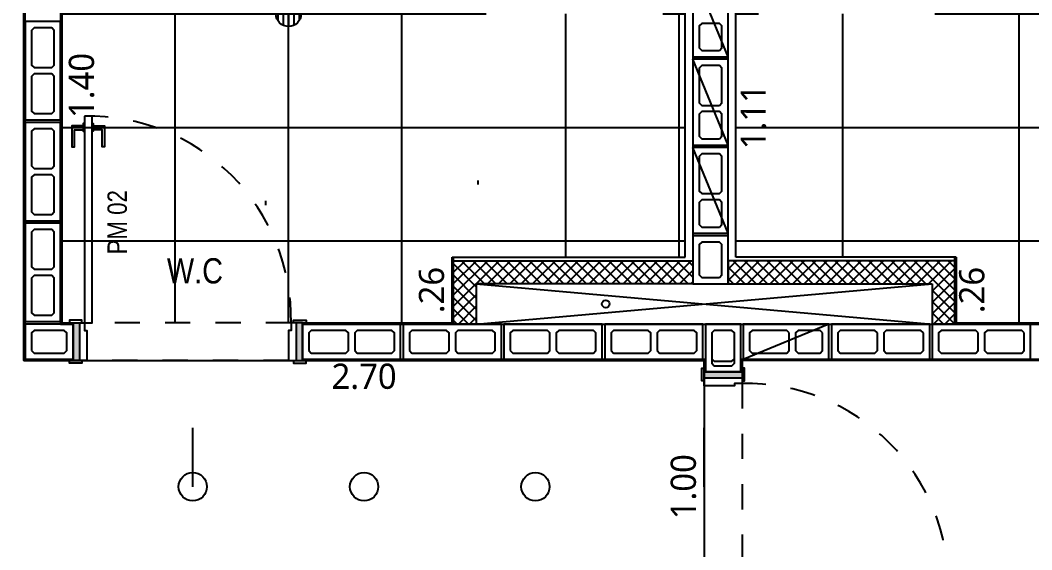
# Model space of a CAD drawing. Header units: metres. Extents: x 3.4 to 18.5, y -11.2 to 1.8.
# Drawn here: x 10.76 to 14.775, y -6.575 to -4.475 of the extents above; entities that cross this region are included whole.
import ezdxf

# ---------------------------------------------------------------- set-up
doc = ezdxf.new("R2010")
doc.units = ezdxf.units.M
doc.linetypes.add('HIDDEN', pattern=[0.375, 0.25, -0.125])
for name, color, linetype in [('00 - ARQ-STA - FOLHA', 5, 'Continuous'), ('ARQ-STA - COTA_DE_NÍVEL_(PLANTA-CORTE)', 4, 'Continuous'), ('ARQ-STA - COTAS_ALVENARIA', 1, 'Continuous'), ('ARQ-STA - PISOS_APARTAMENTOS - BANHEIROS', 8, 'Continuous'), ('ARQ-STA - PORTAS', 4, 'Continuous'), ('ARQ-STA - PORTAS_NOMENCLATURA', 4, 'Continuous'), ('ARQ-STA - REVESTIMENTOS', 4, 'Continuous'), ('ARQ-STA - SHAFTS_E_ENCHIMENTOS', 1, 'Continuous'), ('ARQ-STA - SHAFTS_E_ENCHIMENTOS_NOMENCLATURA', 1, 'Continuous'), ('ARQ-STA - TEXTOS', 2, 'Continuous'), ('ESTRUTURA - ARQ-STA - ALVENARIA_ESTRUTURAL', 5, 'Continuous'), ('ESTRUTURA - ARQ-STA - BLOCOS_ESTRUTURAIS', 250, 'Continuous'), ('ESTRUTURA - ARQ-STA - DRYWALL', 1, 'Continuous'), ('F2_LAZOS_ALVENARIA', 7, 'Continuous'), ('HIDRÁULICA - ARQ-STA - HIDRÁULICA', 150, 'Continuous')]:
    doc.layers.add(name, color=color, linetype=linetype)
doc.styles.add('COTAS', font='segoeuil.ttf')
doc.styles.add('PADRÃO', font='ARIALN.TTF')

# ---------------------------------------------------------------- blocks, each defined once
blk = doc.blocks.new('_HIDRÁULICA - RALO_PISO')
at = {"layer": 'HIDRÁULICA - ARQ-STA - HIDRÁULICA'}
for p, q in [((-0.0214, 0.0452), (-0.0214, -0.0452)), ((0, 0.05), (0, -0.05)), ((0.0214, 0.0452), (0.0214, -0.0452)), ((-0.0427, 0.026), (-0.0427, -0.026)), ((0.0427, 0.026), (0.0427, -0.026))]:
    blk.add_line(p, q, dxfattribs=at)
blk.add_circle((0, 0), 0.05, dxfattribs=at)

msp = doc.modelspace()

# ---------------------------------------------------------------- hatches: boundary and pattern name
at = {"layer": 'ARQ-STA - PISOS_APARTAMENTOS - BANHEIROS'}
h = msp.add_hatch(dxfattribs=at)
h.set_pattern_fill('_USER', color=256, scale=0.45, double=1, pattern_type=0)
h.set_pattern_definition([(0, (11.8249, -4.45003), (0, 0.45), []), (90, (11.8249, -4.45003), (-0.45, 3e-17), [])])
h.paths.add_polyline_path([(12.4799, -4.275), (10.9249, -4.275), (10.9249, -5.675), (12.4799, -5.675)])
h = msp.add_hatch(dxfattribs=at)
h.set_pattern_fill('_USER', color=256, scale=0.45, double=1, pattern_type=0)
h.set_pattern_definition([(0, (15.1749, -4.45003), (0, 0.45), []), (90, (15.1749, -4.45003), (-0.45, 3e-17), [])])
h.paths.add_polyline_path([(14.4749, -4.275), (16.5249, -4.275), (16.5249, -5.675), (14.4749, -5.675)])
h = msp.add_hatch(dxfattribs=at)
h.set_pattern_fill('_USER', color=256, scale=0.45, double=1, pattern_type=0)
h.set_pattern_definition([(0, (12.4749, -4.45003), (0, 0.45), []), (90, (12.4749, -4.45003), (-0.45, 3e-17), [])])
h.paths.add_polyline_path([(13.3999, -5.415), (12.4799, -5.415), (12.4799, -4.3), (13.3999, -4.3)])
h.paths.add_polyline_path([(13.3099, -4.45), (13.3099, -4.4), (12.6099, -4.4), (12.6099, -4.45)], flags=16)
h = msp.add_hatch(dxfattribs=at)
h.set_pattern_fill('_USER', color=256, scale=0.45, double=1, pattern_type=0)
h.set_pattern_definition([(0, (14.47483, -4.45003), (0, 0.45), []), (90, (14.47483, -4.45003), (-0.45, 3e-17), [])])
h.paths.add_polyline_path([(14.4749, -5.415), (13.5999, -5.415), (13.5999, -4.3), (14.4749, -4.3)])
h.paths.add_polyline_path([(13.6899, -4.45), (13.6899, -4.4), (14.3899, -4.4), (14.3899, -4.45)], flags=16)
at = {"layer": 'ARQ-STA - PORTAS'}
h = msp.add_hatch(color=23, dxfattribs=at)
h.dxf.hatch_style = 1
h.paths.add_polyline_path([(11.8549, -5.825), (11.8549, -5.675), (11.8799, -5.675), (11.8799, -5.825)])
h.paths.add_polyline_path([(10.9699, -5.675), (10.9949, -5.675), (10.9949, -5.825), (10.9699, -5.825)])
h = msp.add_hatch(color=23, dxfattribs=at)
h.dxf.hatch_style = 1
h.paths.add_polyline_path([(13.4749, -5.895), (13.6249, -5.895), (13.6249, -5.87), (13.4749, -5.87)])
h.paths.add_polyline_path([(13.6249, -6.78), (13.6249, -6.755), (13.4749, -6.755), (13.4749, -6.78)])

# ---------------------------------------------------------------- linework, layer by layer
at = {"layer": '00 - ARQ-STA - FOLHA', "color": 6}
for p, q in [((11.4448, -6.325), (11.4448, -6.0919)), ((13.4748, -6.325), (13.4748, -6.0919))]:
    msp.add_line(p, q, dxfattribs=at)
at = {"layer": '00 - ARQ-STA - FOLHA', "color": 251, "true_color": 0x636466}
msp.add_lwpolyline([(5.0749, -2.125), (5.4249, -2.125), (5.4249, -1.775), (8.9749, -1.775), (8.9749, -1.925), (10.7749, -1.925), (10.7748, -5.825), (13.4748, -5.825), (13.4748, -6.825), (7.0248, -6.825), (7.0248, -3.625), (5.0749, -3.625), (5.0749, -2.125)], dxfattribs=at)
at = {"layer": '00 - ARQ-STA - FOLHA', "color": 32, "true_color": 0xcd6928}
for centre in [(11.4448, -6.325), (12.1248, -6.325), (12.8048, -6.325)]:
    msp.add_circle(centre, 0.0562, dxfattribs=at)
at = {"layer": 'ARQ-STA - COTA_DE_NÍVEL_(PLANTA-CORTE)', "color": 4}
for p, q in [((12.5773, -5.1269), (12.5773, -5.1102)), ((11.7348, -5.2081), (11.7348, -5.1913))]:
    msp.add_line(p, q, dxfattribs=at)
at = {"layer": 'ARQ-STA - PORTAS', "color": 1}
msp.add_lwpolyline([(11.0149, -4.855), (11.0149, -5.675), (11.0449, -5.675), (11.0449, -4.855)], close=True, dxfattribs=at)
at = {"layer": 'ARQ-STA - PORTAS'}
for points in [[(11.0099, -4.894), (10.9649, -4.894), (10.9649, -4.977), (10.9749, -4.977), (10.9749, -4.91), (11.0099, -4.91)], [(11.0149, -4.885), (11.0099, -4.885), (11.0099, -4.915), (11.0149, -4.915)], [(11.0449, -4.885), (11.0499, -4.885), (11.0499, -4.915), (11.0449, -4.915)], [(11.0499, -4.894), (11.0949, -4.894), (11.0949, -4.977), (11.0849, -4.977), (11.0849, -4.91), (11.0499, -4.91)]]:
    msp.add_lwpolyline(points, dxfattribs=at)
at = {"layer": 'ARQ-STA - PORTAS', "color": 2}
for points in [[(11.0049, -5.675), (11.0049, -5.665), (10.9549, -5.665), (10.9549, -5.675)], [(11.8449, -5.675), (11.8449, -5.665), (11.8949, -5.665), (11.8949, -5.675)], [(11.0049, -5.825), (11.0049, -5.835), (10.9549, -5.835), (10.9549, -5.825)], [(11.8449, -5.825), (11.8449, -5.835), (11.8949, -5.835), (11.8949, -5.825)], [(13.4749, -5.905), (13.4649, -5.905), (13.4649, -5.855), (13.4749, -5.855)], [(13.6249, -5.905), (13.6349, -5.905), (13.6349, -5.855), (13.6249, -5.855)]]:
    msp.add_lwpolyline(points, dxfattribs=at)
at = {"layer": 'ARQ-STA - PORTAS', "color": 4}
for points in [[(10.9699, -5.675), (10.9949, -5.675), (10.9949, -5.825), (10.9699, -5.825)], [(11.8799, -5.675), (11.8549, -5.675), (11.8549, -5.825), (11.8799, -5.825)], [(13.6249, -5.87), (13.6249, -5.895), (13.4749, -5.895), (13.4749, -5.87)]]:
    msp.add_lwpolyline(points, close=True, dxfattribs=at)
at = {"layer": 'ARQ-STA - PORTAS', "color": 1}
for points in [[(10.9949, -5.675), (11.0149, -5.675), (11.0149, -5.705), (11.0249, -5.705), (11.0249, -5.825), (10.9949, -5.825)], [(11.8549, -5.675), (11.8349, -5.675), (11.8349, -5.705), (11.8249, -5.705), (11.8249, -5.825), (11.8549, -5.825)], [(13.6249, -5.895), (13.6249, -5.915), (13.5949, -5.915), (13.5949, -5.925), (13.4749, -5.925), (13.4749, -5.895)]]:
    msp.add_lwpolyline(points, dxfattribs=at)
at = {"layer": 'ARQ-STA - PORTAS', "color": 250, "linetype": 'HIDDEN', "ltscale": 0.25}
for points in [[(11.8349, -5.675), (11.0449, -5.675)], [(11.8249, -5.825), (11.0249, -5.825)], [(13.4749, -5.925), (13.4749, -6.725)], [(13.6249, -5.915), (13.6249, -6.705)]]:
    msp.add_lwpolyline(points, dxfattribs=at)
for centre in [(11.0299, -5.66), (13.6399, -6.72)]:
    msp.add_arc(centre, 0.8051, 358.9325, 91.0675, dxfattribs=at)
at = {"layer": 'ARQ-STA - REVESTIMENTOS'}
for p, q in [((10.7748, -5.825), (10.7748, -3.915)), ((10.9248, -4.275), (10.9248, -5.675)), ((13.3998, -5.415), (13.3998, -4.3)), ((13.5998, -5.415), (13.5998, -4.3)), ((12.4748, -5.675), (12.4748, -5.415)), ((12.4748, -5.415), (13.3998, -5.415)), ((12.4798, -5.43), (12.4798, -5.415)), ((14.4748, -5.415), (13.5998, -5.415)), ((14.4698, -5.43), (14.4698, -5.415)), ((14.4748, -5.415), (14.4748, -5.675)), ((10.9248, -5.675), (10.9698, -5.675)), ((10.9698, -5.675), (10.9698, -5.68)), ((11.8798, -5.68), (11.8798, -5.675)), ((11.8798, -5.675), (12.4748, -5.675)), ((14.4748, -5.675), (15.5698, -5.675)), ((10.9698, -5.82), (10.9698, -5.825)), ((10.9698, -5.825), (10.7748, -5.825)), ((13.4748, -5.825), (11.8798, -5.825)), ((13.4748, -5.87), (13.4748, -5.825)), ((15.5698, -5.825), (13.6248, -5.825)), ((13.6248, -5.825), (13.6248, -5.87)), ((13.6248, -5.87), (13.4748, -5.87))]:
    msp.add_line(p, q, dxfattribs=at)
at = {"layer": 'ARQ-STA - SHAFTS_E_ENCHIMENTOS'}
for p, q in [((12.48, -5.68), (12.48, -5.4298)), ((12.48, -5.4298), (13.4299, -5.4298)), ((13.4299, -5.4298), (13.4299, -5.52)), ((14.47, -5.4298), (13.5699, -5.4298)), ((13.5699, -5.4298), (13.5699, -5.5198)), ((14.47, -5.68), (14.47, -5.4298)), ((13.4299, -5.52), (12.57, -5.5198)), ((12.57, -5.5198), (12.57, -5.68)), ((13.5699, -5.5198), (14.38, -5.5198)), ((14.38, -5.5198), (14.38, -5.68)), ((12.57, -5.68), (12.48, -5.68)), ((14.38, -5.68), (14.47, -5.68))]:
    msp.add_line(p, q, dxfattribs=at)
at = {"layer": 'ARQ-STA - SHAFTS_E_ENCHIMENTOS', "color": 4}
for p, q in [((12.57, -5.68), (14.38, -5.5198)), ((12.57, -5.5198), (14.38, -5.68))]:
    msp.add_line(p, q, dxfattribs=at)
at = {"layer": 'ARQ-STA - SHAFTS_E_ENCHIMENTOS_NOMENCLATURA', "color": 4}
msp.add_circle((13.084, -5.5999), 0.015, dxfattribs=at)
at = {"layer": 'ESTRUTURA - ARQ-STA - ALVENARIA_ESTRUTURAL'}
for p, q in [((10.7799, -5.82), (10.7799, -3.93)), ((10.9199, -4.27), (10.9199, -5.68)), ((13.4299, -4.27), (13.4299, -5.52)), ((13.5699, -5.5198), (13.5699, -4.27)), ((13.4299, -5.52), (13.5699, -5.5198)), ((10.9199, -5.68), (10.9699, -5.68)), ((10.9699, -5.68), (10.9699, -5.82)), ((11.8799, -5.82), (11.8799, -5.68)), ((11.8799, -5.68), (15.5699, -5.68)), ((10.9699, -5.82), (10.7799, -5.82)), ((13.4799, -5.82), (11.8799, -5.82)), ((13.4799, -5.87), (13.4799, -5.82)), ((15.5699, -5.82), (13.6199, -5.82)), ((13.6199, -5.82), (13.6199, -5.87)), ((13.6199, -5.87), (13.4799, -5.87))]:
    msp.add_line(p, q, dxfattribs=at)
at = {"layer": 'ESTRUTURA - ARQ-STA - BLOCOS_ESTRUTURAIS'}
for p, q in [((13.5699, -4.62), (13.4299, -4.28)), ((13.5699, -4.97), (13.4299, -4.63)), ((13.5699, -5.32), (13.4299, -4.98)), ((13.9699, -5.68), (13.6299, -5.82)), ((13.5049, -5.8175), (13.5149, -5.8275)), ((13.5849, -5.8275), (13.5949, -5.8175)), ((13.5149, -5.8275), (13.5849, -5.8275))]:
    msp.add_line(p, q, dxfattribs=at)
for points in [[(13.5699, -4.62), (13.5699, -4.28), (13.4299, -4.28), (13.4299, -4.62), (13.5699, -4.62)], [(10.9199, -4.87), (10.9199, -4.48), (10.7799, -4.48), (10.7799, -4.87), (10.9199, -4.87)], [(13.5349, -4.595), (13.5449, -4.585), (13.5449, -4.4975), (13.5349, -4.4875), (13.4649, -4.4875), (13.4549, -4.4975), (13.4549, -4.585), (13.4649, -4.595), (13.5349, -4.595)], [(10.8849, -4.6625), (10.8949, -4.6525), (10.8949, -4.515), (10.8849, -4.505), (10.8149, -4.505), (10.8049, -4.515), (10.8049, -4.6525), (10.8149, -4.6625), (10.8849, -4.6625)], [(13.5699, -4.97), (13.5699, -4.63), (13.4299, -4.63), (13.4299, -4.97), (13.5699, -4.97)], [(13.5349, -4.8125), (13.5449, -4.8025), (13.5449, -4.665), (13.5349, -4.655), (13.4649, -4.655), (13.4549, -4.665), (13.4549, -4.8025), (13.4649, -4.8125), (13.5349, -4.8125)], [(10.8849, -4.845), (10.8949, -4.835), (10.8949, -4.6975), (10.8849, -4.6875), (10.8149, -4.6875), (10.8049, -4.6975), (10.8049, -4.835), (10.8149, -4.845), (10.8849, -4.845)], [(10.8149, -4.6875), (10.8049, -4.6975), (10.8049, -4.835), (10.8149, -4.845), (10.8849, -4.845), (10.8949, -4.835), (10.8949, -4.6975), (10.8849, -4.6875), (10.8149, -4.6875)], [(13.5349, -4.945), (13.5449, -4.935), (13.5449, -4.8475), (13.5349, -4.8375), (13.4649, -4.8375), (13.4549, -4.8475), (13.4549, -4.935), (13.4649, -4.945), (13.5349, -4.945)], [(10.9199, -5.27), (10.9199, -4.88), (10.7799, -4.88), (10.7799, -5.27), (10.9199, -5.27)], [(10.8849, -5.0625), (10.8949, -5.0525), (10.8949, -4.915), (10.8849, -4.905), (10.8149, -4.905), (10.8049, -4.915), (10.8049, -5.0525), (10.8149, -5.0625), (10.8849, -5.0625)], [(13.5699, -5.32), (13.5699, -4.98), (13.4299, -4.98), (13.4299, -5.32), (13.5699, -5.32)], [(13.5349, -5.1625), (13.5449, -5.1525), (13.5449, -5.015), (13.5349, -5.005), (13.4649, -5.005), (13.4549, -5.015), (13.4549, -5.1525), (13.4649, -5.1625), (13.5349, -5.1625)], [(10.8849, -5.245), (10.8949, -5.235), (10.8949, -5.0975), (10.8849, -5.0875), (10.8149, -5.0875), (10.8049, -5.0975), (10.8049, -5.235), (10.8149, -5.245), (10.8849, -5.245)], [(13.5349, -5.295), (13.5449, -5.285), (13.5449, -5.1975), (13.5349, -5.1875), (13.4649, -5.1875), (13.4549, -5.1975), (13.4549, -5.285), (13.4649, -5.295), (13.5349, -5.295)], [(10.9199, -5.67), (10.9199, -5.28), (10.7799, -5.28), (10.7799, -5.67), (10.9199, -5.67)], [(10.8849, -5.4625), (10.8949, -5.4525), (10.8949, -5.315), (10.8849, -5.305), (10.8149, -5.305), (10.8049, -5.315), (10.8049, -5.4525), (10.8149, -5.4625), (10.8849, -5.4625)], [(10.8149, -5.305), (10.8049, -5.315), (10.8049, -5.4525), (10.8149, -5.4625), (10.8849, -5.4625), (10.8949, -5.4525), (10.8949, -5.315), (10.8849, -5.305), (10.8149, -5.305)], [(13.5699, -5.52), (13.5699, -5.33), (13.4299, -5.33), (13.4299, -5.52), (13.5699, -5.52)], [(13.5349, -5.495), (13.5449, -5.485), (13.5449, -5.365), (13.5349, -5.355), (13.4649, -5.355), (13.4549, -5.365), (13.4549, -5.485), (13.4649, -5.495), (13.5349, -5.495)], [(10.8849, -5.645), (10.8949, -5.635), (10.8949, -5.4975), (10.8849, -5.4875), (10.8149, -5.4875), (10.8049, -5.4975), (10.8049, -5.635), (10.8149, -5.645), (10.8849, -5.645)], [(10.7799, -5.82), (10.9699, -5.82), (10.9699, -5.68), (10.7799, -5.68), (10.7799, -5.82)], [(11.8799, -5.82), (12.2699, -5.82), (12.2699, -5.68), (11.8799, -5.68), (11.8799, -5.82)], [(12.2799, -5.82), (12.6699, -5.82), (12.6699, -5.68), (12.2799, -5.68), (12.2799, -5.82)], [(12.6799, -5.82), (13.0699, -5.82), (13.0699, -5.68), (12.6799, -5.68), (12.6799, -5.82)], [(13.0799, -5.82), (13.4699, -5.82), (13.4699, -5.68), (13.0799, -5.68), (13.0799, -5.82)], [(13.6199, -5.87), (13.6199, -5.68), (13.4799, -5.68), (13.4799, -5.87), (13.6199, -5.87)], [(13.9699, -5.68), (13.6299, -5.68), (13.6299, -5.82), (13.9699, -5.82), (13.9699, -5.68)], [(14.3699, -5.68), (13.9799, -5.68), (13.9799, -5.82), (14.3699, -5.82), (14.3699, -5.68)], [(14.7699, -5.68), (14.3799, -5.68), (14.3799, -5.82), (14.7699, -5.82), (14.7699, -5.68)], [(10.8049, -5.785), (10.8149, -5.795), (10.9349, -5.795), (10.9449, -5.785), (10.9449, -5.715), (10.9349, -5.705), (10.8149, -5.705), (10.8049, -5.715), (10.8049, -5.785)], [(11.9049, -5.785), (11.9149, -5.795), (12.0524, -5.795), (12.0624, -5.785), (12.0624, -5.715), (12.0524, -5.705), (11.9149, -5.705), (11.9049, -5.715), (11.9049, -5.785)], [(12.0874, -5.785), (12.0974, -5.795), (12.2349, -5.795), (12.2449, -5.785), (12.2449, -5.715), (12.2349, -5.705), (12.0974, -5.705), (12.0874, -5.715), (12.0874, -5.785)], [(12.3049, -5.785), (12.3149, -5.795), (12.4524, -5.795), (12.4624, -5.785), (12.4624, -5.715), (12.4524, -5.705), (12.3149, -5.705), (12.3049, -5.715), (12.3049, -5.785)], [(12.4874, -5.785), (12.4974, -5.795), (12.6349, -5.795), (12.6449, -5.785), (12.6449, -5.715), (12.6349, -5.705), (12.4974, -5.705), (12.4874, -5.715), (12.4874, -5.785)], [(12.7049, -5.785), (12.7149, -5.795), (12.8524, -5.795), (12.8624, -5.785), (12.8624, -5.715), (12.8524, -5.705), (12.7149, -5.705), (12.7049, -5.715), (12.7049, -5.785)], [(12.8874, -5.785), (12.8974, -5.795), (13.0349, -5.795), (13.0449, -5.785), (13.0449, -5.715), (13.0349, -5.705), (12.8974, -5.705), (12.8874, -5.715), (12.8874, -5.785)], [(13.1049, -5.785), (13.1149, -5.795), (13.2524, -5.795), (13.2624, -5.785), (13.2624, -5.715), (13.2524, -5.705), (13.1149, -5.705), (13.1049, -5.715), (13.1049, -5.785)], [(13.2874, -5.785), (13.2974, -5.795), (13.4349, -5.795), (13.4449, -5.785), (13.4449, -5.715), (13.4349, -5.705), (13.2974, -5.705), (13.2874, -5.715), (13.2874, -5.785)], [(13.5849, -5.845), (13.5949, -5.835), (13.5949, -5.715), (13.5849, -5.705), (13.5149, -5.705), (13.5049, -5.715), (13.5049, -5.835), (13.5149, -5.845), (13.5849, -5.845)], [(13.8124, -5.715), (13.8024, -5.705), (13.6649, -5.705), (13.6549, -5.715), (13.6549, -5.785), (13.6649, -5.795), (13.8024, -5.795), (13.8124, -5.785), (13.8124, -5.715)], [(13.9449, -5.715), (13.9349, -5.705), (13.8474, -5.705), (13.8374, -5.715), (13.8374, -5.785), (13.8474, -5.795), (13.9349, -5.795), (13.9449, -5.785), (13.9449, -5.715)], [(14.1624, -5.715), (14.1524, -5.705), (14.0149, -5.705), (14.0049, -5.715), (14.0049, -5.785), (14.0149, -5.795), (14.1524, -5.795), (14.1624, -5.785), (14.1624, -5.715)], [(14.3449, -5.715), (14.3349, -5.705), (14.1974, -5.705), (14.1874, -5.715), (14.1874, -5.785), (14.1974, -5.795), (14.3349, -5.795), (14.3449, -5.785), (14.3449, -5.715)], [(14.5624, -5.715), (14.5524, -5.705), (14.4149, -5.705), (14.4049, -5.715), (14.4049, -5.785), (14.4149, -5.795), (14.5524, -5.795), (14.5624, -5.785), (14.5624, -5.715)], [(14.7449, -5.715), (14.7349, -5.705), (14.5974, -5.705), (14.5874, -5.715), (14.5874, -5.785), (14.5974, -5.795), (14.7349, -5.795), (14.7449, -5.785), (14.7449, -5.715)]]:
    msp.add_lwpolyline(points, dxfattribs=at)
at = {"layer": 'ESTRUTURA - ARQ-STA - DRYWALL', "color": 252, "linetype": 'Continuous'}
for p, q in [((12.48, -5.4743), (12.5244, -5.4299)), ((12.48, -5.5192), (12.5693, -5.4299)), ((12.48, -5.5641), (12.6142, -5.4299)), ((12.48, -5.609), (12.6591, -5.4299)), ((12.57, -5.5317), (12.48, -5.4417)), ((12.6031, -5.5199), (12.5131, -5.4299)), ((12.648, -5.5199), (12.558, -5.4299)), ((12.693, -5.5199), (12.603, -5.4299)), ((12.614, -5.5199), (12.704, -5.4299)), ((12.7379, -5.5199), (12.6479, -5.4299)), ((12.6589, -5.5199), (12.7489, -5.4299)), ((12.7828, -5.5199), (12.6928, -5.4299)), ((12.7038, -5.5199), (12.7938, -5.4299)), ((12.8277, -5.5199), (12.7377, -5.4299)), ((12.7487, -5.5199), (12.8387, -5.4299)), ((12.8726, -5.5199), (12.7826, -5.4299)), ((12.7936, -5.5199), (12.8836, -5.4299)), ((12.9175, -5.5199), (12.8275, -5.4299)), ((12.8385, -5.5199), (12.9285, -5.4299)), ((12.9624, -5.5199), (12.8724, -5.4299)), ((12.8834, -5.5199), (12.9734, -5.4299)), ((13.0073, -5.5199), (12.9173, -5.4299)), ((12.9283, -5.5199), (13.0183, -5.4299)), ((13.0522, -5.5199), (12.9622, -5.4299)), ((12.9732, -5.5199), (13.0632, -5.4299)), ((13.0971, -5.5199), (13.0071, -5.4299)), ((13.0181, -5.5199), (13.1081, -5.4299)), ((13.142, -5.5199), (13.052, -5.4299)), ((13.063, -5.5199), (13.153, -5.43)), ((13.1869, -5.52), (13.0969, -5.4299)), ((13.1079, -5.5199), (13.1979, -5.43)), ((13.2318, -5.52), (13.1418, -5.43)), ((13.1528, -5.5199), (13.2428, -5.43)), ((13.2767, -5.52), (13.1867, -5.43)), ((13.1977, -5.52), (13.2877, -5.43)), ((13.3216, -5.52), (13.2316, -5.43)), ((13.2426, -5.52), (13.3326, -5.43)), ((13.3665, -5.52), (13.2765, -5.43)), ((13.2875, -5.52), (13.3775, -5.43)), ((13.4114, -5.52), (13.3214, -5.43)), ((13.3324, -5.52), (13.4223, -5.43)), ((13.4298, -5.4935), (13.3663, -5.43)), ((13.4298, -5.4486), (13.4113, -5.43)), ((13.5698, -5.4621), (13.602, -5.43)), ((13.5698, -5.507), (13.6469, -5.43)), ((13.636, -5.52), (13.5698, -5.4539)), ((13.6809, -5.52), (13.5909, -5.43)), ((13.6018, -5.52), (13.6918, -5.43)), ((13.7258, -5.52), (13.6358, -5.43)), ((13.6467, -5.52), (13.7367, -5.43)), ((13.7707, -5.52), (13.6807, -5.43)), ((13.6916, -5.52), (13.7816, -5.43)), ((13.8156, -5.52), (13.7256, -5.43)), ((13.7365, -5.52), (13.8265, -5.43)), ((13.8605, -5.52), (13.7705, -5.43)), ((13.7814, -5.52), (13.8714, -5.43)), ((13.9054, -5.52), (13.8154, -5.43)), ((13.8263, -5.52), (13.9163, -5.43)), ((13.9503, -5.52), (13.8603, -5.43)), ((13.8712, -5.52), (13.9612, -5.43)), ((13.9952, -5.52), (13.9052, -5.43)), ((13.9161, -5.52), (14.0061, -5.43)), ((14.0401, -5.52), (13.9501, -5.43)), ((13.961, -5.52), (14.051, -5.43)), ((14.085, -5.52), (13.995, -5.43)), ((14.0059, -5.52), (14.0959, -5.43)), ((14.1299, -5.52), (14.0399, -5.43)), ((14.0508, -5.52), (14.1408, -5.43)), ((14.1748, -5.52), (14.0848, -5.43)), ((14.0957, -5.52), (14.1857, -5.43)), ((14.2197, -5.52), (14.1297, -5.43)), ((14.1406, -5.52), (14.2306, -5.43)), ((14.2646, -5.52), (14.1746, -5.43)), ((14.1855, -5.52), (14.2755, -5.43)), ((14.3095, -5.52), (14.2195, -5.43)), ((14.2304, -5.52), (14.3204, -5.43)), ((14.3544, -5.52), (14.2644, -5.43)), ((14.2753, -5.52), (14.3653, -5.43)), ((14.4698, -5.5905), (14.3093, -5.43)), ((14.3202, -5.52), (14.4102, -5.43)), ((14.4698, -5.5456), (14.3542, -5.43)), ((14.3651, -5.52), (14.4551, -5.43)), ((14.3798, -5.5501), (14.4698, -5.4601)), ((14.4698, -5.5007), (14.3991, -5.43)), ((14.4698, -5.4558), (14.444, -5.43)), ((12.57, -5.5766), (12.48, -5.4866)), ((13.3773, -5.52), (13.4298, -5.4674)), ((13.5911, -5.52), (13.5698, -5.4988)), ((12.57, -5.6215), (12.48, -5.5315)), ((13.4222, -5.52), (13.4298, -5.5123)), ((14.3798, -5.595), (14.4698, -5.505)), ((12.48, -5.6539), (12.57, -5.5639)), ((12.57, -5.6664), (12.48, -5.5764)), ((14.4698, -5.6354), (14.3798, -5.5454)), ((14.3798, -5.6399), (14.4698, -5.5499)), ((12.4989, -5.6799), (12.57, -5.6088)), ((14.4695, -5.68), (14.3798, -5.5903)), ((14.3847, -5.68), (14.4698, -5.5948)), ((12.5386, -5.6799), (12.48, -5.6213)), ((12.5438, -5.6799), (12.57, -5.6537)), ((14.4246, -5.68), (14.3798, -5.6352)), ((14.4296, -5.68), (14.4698, -5.6397)), ((12.4937, -5.6799), (12.48, -5.6662))]:
    msp.add_line(p, q, dxfattribs=at)
at = {"layer": 'F2_LAZOS_ALVENARIA'}
for points in [[(10.9699, -5.68), (10.9699, -5.82), (10.7799, -5.82), (10.7799, -3.93), (10.9199, -3.93), (10.9199, -4.13), (12.5694, -4.1297), (12.5694, -4.2697), (10.9199, -4.27), (10.9199, -5.68)], [(16.5299, -4.3197), (16.6699, -4.3197), (16.6699, -4.13), (13.3295, -4.1297), (13.3295, -4.2697), (13.4299, -4.27), (13.4299, -5.52), (13.5699, -5.5198), (13.5699, -4.27), (16.5299, -4.27)], [(15.5699, -5.68), (15.5699, -5.82), (13.6199, -5.82), (13.6199, -5.87), (13.4799, -5.87), (13.4799, -5.82), (11.8799, -5.82), (11.8799, -5.68)]]:
    msp.add_lwpolyline(points, close=True, dxfattribs=at)

# ---------------------------------------------------------------- block references
at = {"layer": 'HIDRÁULICA - ARQ-STA - HIDRÁULICA'}
msp.add_blockref('_HIDRÁULICA - RALO_PISO', (11.8249, -4.45), dxfattribs=at)

# ---------------------------------------------------------------- texts
at = {"layer": 'ARQ-STA - COTAS_ALVENARIA', "color": 1, "char_height": 0.1, "attachment_point": 5, "style": 'COTAS'}
for s, insert, rotation in [('1.40', (11.0037, -4.7337), 89.9991), ('1.11', (13.67, -4.8575), 90), ('.26', (12.3931, -5.545), 90), ('.26', (14.5377, -5.545), 89.9976), ('1.00', (13.3928, -6.325), 90)]:
    msp.add_mtext(s, dxfattribs=dict(at, insert=insert, rotation=rotation))
at = {"layer": 'ARQ-STA - COTAS_ALVENARIA', "color": 1, "insert": (12.1248, -5.8878), "char_height": 0.1, "attachment_point": 5, "style": 'COTAS'}
msp.add_mtext('2.70', dxfattribs=at)
at = {"layer": 'ARQ-STA - PORTAS_NOMENCLATURA', "color": 2, "style": 'PADRÃO'}
msp.add_text('PM 02', height=0.077, rotation=90, dxfattribs=at).set_placement((11.1832, -5.4035))
at = {"layer": 'ARQ-STA - TEXTOS', "color": 1, "style": 'PADRÃO'}
msp.add_text('W.C', height=0.1, dxfattribs=at).set_placement((11.3421, -5.5188))

doc.saveas('drawing.dxf')
